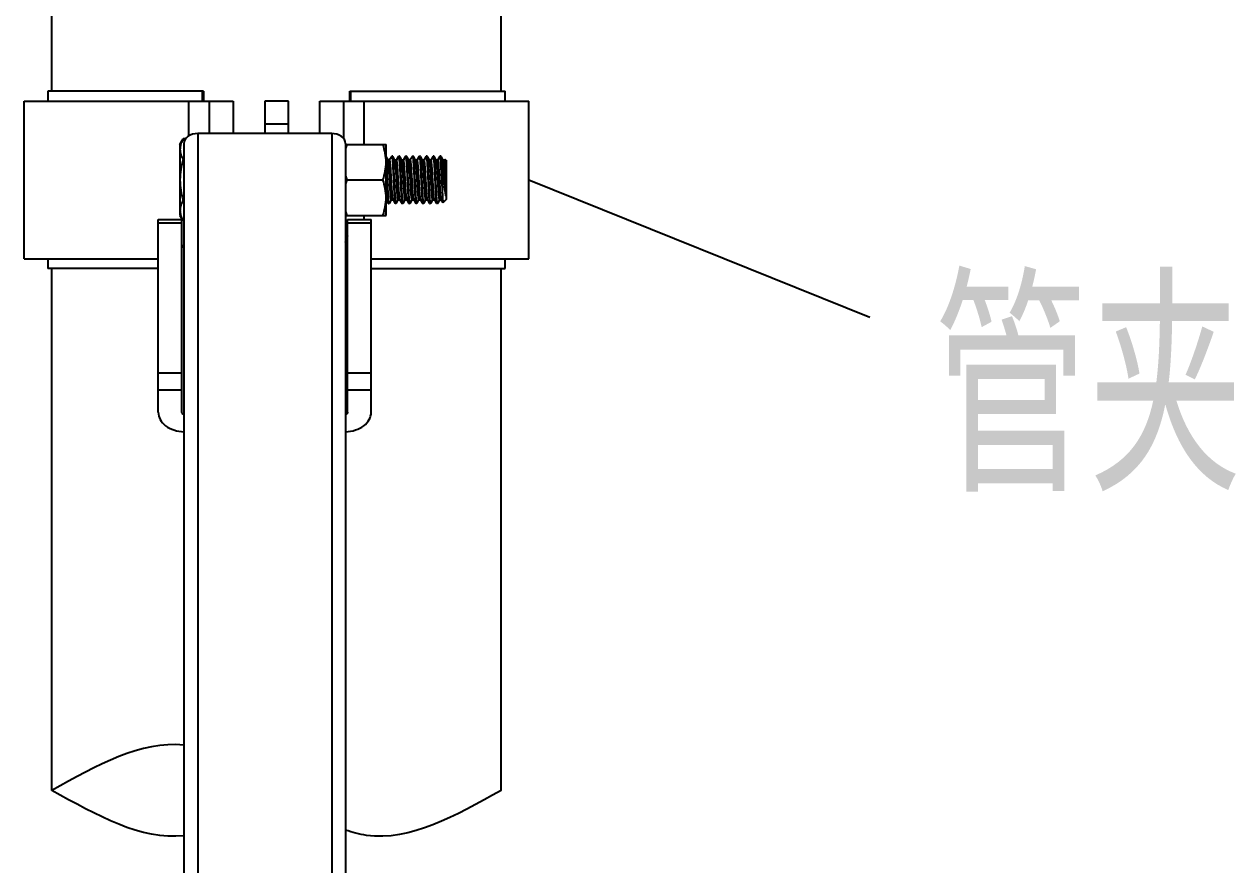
# Model space of a CAD drawing. Header units: inches. Extents: x -1293886 to -986005, y -15154 to 203628.
# Drawn here: x -1247170 to -1245682, y 85340 to 86372 of the extents above; entities that cross this region are included whole.
import ezdxf

# ---------------------------------------------------------------- set-up
doc = ezdxf.new("R2010")
doc.units = ezdxf.units.IN
doc.header["$LTSCALE"] = 100
doc.header["$MEASUREMENT"] = 0
doc.layers.add('W_DIM', color=4, linetype='Continuous')
doc.styles.get("Standard").update_dxf_attribs({"font": 'txt.shx', "bigfont": 'bzhz.shx'})
doc.dimstyles.get("Standard").update_dxf_attribs({"dimtxt": 0.18, "dimasz": 0.18, "dimexe": 0.18, "dimexo": 0.0625, "dimgap": 0.09, "dimtad": 0, "dimtih": 1, "dimtoh": 1, "dimdec": 4, "dimzin": 0, "dimdsep": 46, "dimtxsty": 'Standard', "dimcen": 0.09, "dimadec": 0, "dimazin": 0, "dimtfac": 1, "dimtdec": 4, "dimtofl": 0, "dimtmove": 0, "dimatfit": 3, "dimfxl": 0, "dimtolj": 1, "dimtzin": 0, "dimarcsym": 0})

# ---------------------------------------------------------------- blocks, each defined once
blk = doc.blocks.new('1111')
at = {"layer": 'W_DIM', "color": 7}
for p, q in [((-2286621.9, 1710790.8), (-2286621.9, 1711166)), ((-2286070.1, 1710790.8), (-2286070.1, 1711153.9)), ((-2286655.8, 1710585.1), (-2286655.8, 1710778.7)), ((-2286655.8, 1710778.7), (-2286399.3, 1710778.7)), ((-2286626.8, 1710790.8), (-2286626.8, 1710778.7)), ((-2286435.8, 1710790.8), (-2286626.8, 1710790.8)), ((-2286453.6, 1710736), (-2286453.6, 1710778.7)), ((-2286437.4, 1710790.8), (-2286437.4, 1710778.7)), ((-2286435.8, 1710790.8), (-2286435.8, 1710778.7)), ((-2286428.3, 1710738.8), (-2286428.3, 1710778.7)), ((-2286399.3, 1710778.7), (-2286399.3, 1710738.8)), ((-2286360.5, 1710778.7), (-2286360.5, 1710738.8)), ((-2286331.5, 1710778.7), (-2286360.5, 1710778.7)), ((-2286331.5, 1710738.8), (-2286331.5, 1710778.7)), ((-2286292.8, 1710738.8), (-2286292.8, 1710778.7)), ((-2286292.8, 1710778.7), (-2286036.2, 1710778.7)), ((-2286263.7, 1710778.7), (-2286263.7, 1710732.8)), ((-2286256.2, 1710778.7), (-2286256.2, 1710790.8)), ((-2286256.2, 1710790.8), (-2286065.2, 1710790.8)), ((-2286254.6, 1710778.7), (-2286254.6, 1710790.8)), ((-2286238.4, 1710725.4), (-2286238.4, 1710778.7)), ((-2286065.2, 1710778.7), (-2286065.2, 1710790.8)), ((-2286036.2, 1710585.1), (-2286036.2, 1710778.7)), ((-2286331.5, 1710750.3), (-2286360.5, 1710750.3)), ((-2286442.8, 1710738.8), (-2286442.8, 1709452.9)), ((-2286278.2, 1710738.8), (-2286442.8, 1710738.8)), ((-2286278.2, 1710738.8), (-2286278.2, 1709452.9)), ((-2286464.6, 1710725.5), (-2286460.7, 1710732.2)), ((-2286464.6, 1710725.5), (-2286464.6, 1710638.3)), ((-2286457.9, 1710732.2), (-2286460.7, 1710732.2)), ((-2286459.8, 1710726.8), (-2286459.8, 1709324.5)), ((-2286261.3, 1710726.8), (-2286261.3, 1709324.5)), ((-2286261.3, 1710725.4), (-2286211.4, 1710725.4)), ((-2286211.4, 1710638.3), (-2286211.4, 1710725.4)), ((-2286459.8, 1710707), (-2286460.7, 1710707)), ((-2286209.1, 1710706.2), (-2286211.4, 1710710.2)), ((-2286207.1, 1710706.3), (-2286209.2, 1710706.3)), ((-2286204.6, 1710710.8), (-2286207.2, 1710706.4)), ((-2286204.6, 1710710.8), (-2286204.5, 1710710.9)), ((-2286203.4, 1710710.9), (-2286204.5, 1710710.9)), ((-2286203.3, 1710710.8), (-2286203.4, 1710710.9)), ((-2286200.6, 1710706.2), (-2286203.3, 1710710.8)), ((-2286198.7, 1710706.3), (-2286200.7, 1710706.3)), ((-2286200.6, 1710706.1), (-2286200.6, 1710706.2)), ((-2286196.1, 1710710.8), (-2286198.7, 1710706.4)), ((-2286196.1, 1710710.8), (-2286196, 1710710.9)), ((-2286194.9, 1710710.9), (-2286196, 1710710.9)), ((-2286194.8, 1710710.8), (-2286194.9, 1710710.9)), ((-2286192.2, 1710706.2), (-2286194.8, 1710710.8)), ((-2286190.2, 1710706.3), (-2286192.2, 1710706.3)), ((-2286187.6, 1710710.8), (-2286190.2, 1710706.4)), ((-2286187.6, 1710710.8), (-2286187.5, 1710710.9)), ((-2286186.5, 1710710.9), (-2286187.5, 1710710.9)), ((-2286186.4, 1710710.8), (-2286186.5, 1710710.9)), ((-2286183.7, 1710706.2), (-2286186.4, 1710710.8)), ((-2286186.2, 1710710.4), (-2286186.4, 1710710.8)), ((-2286181.7, 1710706.3), (-2286183.7, 1710706.3)), ((-2286183.5, 1710705.9), (-2286183.7, 1710706.2)), ((-2286179.2, 1710710.8), (-2286181.8, 1710706.4)), ((-2286181.4, 1710705.9), (-2286181.7, 1710706.3)), ((-2286179.2, 1710710.8), (-2286179.1, 1710710.9)), ((-2286179.1, 1710710.9), (-2286178.8, 1710710.4)), ((-2286178, 1710710.9), (-2286179.1, 1710710.9)), ((-2286177.9, 1710710.8), (-2286178, 1710710.9)), ((-2286175.2, 1710706.2), (-2286177.9, 1710710.8)), ((-2286173.2, 1710706.3), (-2286175.3, 1710706.3)), ((-2286175.2, 1710706.1), (-2286175.2, 1710706.2)), ((-2286170.7, 1710710.8), (-2286173.3, 1710706.4)), ((-2286170.7, 1710710.8), (-2286170.6, 1710710.9)), ((-2286169.5, 1710710.9), (-2286170.6, 1710710.9)), ((-2286169.4, 1710710.8), (-2286169.5, 1710710.9)), ((-2286166.7, 1710706.2), (-2286169.4, 1710710.8)), ((-2286164.8, 1710706.3), (-2286166.8, 1710706.3)), ((-2286162.2, 1710710.8), (-2286164.8, 1710706.4)), ((-2286162.2, 1710710.8), (-2286162.1, 1710710.9)), ((-2286161.1, 1710710.9), (-2286162.1, 1710710.9)), ((-2286160.9, 1710710.8), (-2286161.1, 1710710.9)), ((-2286158.3, 1710706.2), (-2286160.9, 1710710.8)), ((-2286156.3, 1710706.3), (-2286158.3, 1710706.3)), ((-2286153.7, 1710710.8), (-2286156.3, 1710706.4)), ((-2286153.7, 1710710.8), (-2286153.6, 1710710.9)), ((-2286152.6, 1710710.9), (-2286153.6, 1710710.9)), ((-2286152.5, 1710710.8), (-2286152.6, 1710710.9)), ((-2286149.8, 1710706.2), (-2286152.5, 1710710.8)), ((-2286147.8, 1710706.3), (-2286149.9, 1710706.3)), ((-2286149.7, 1710706.1), (-2286149.8, 1710706.2)), ((-2286145.3, 1710710.8), (-2286147.9, 1710706.4)), ((-2286145.2, 1710710.9), (-2286145.3, 1710710.8)), ((-2286144.1, 1710710.9), (-2286145.2, 1710710.9)), ((-2286144, 1710710.8), (-2286144.1, 1710710.9)), ((-2286141.3, 1710706.2), (-2286144, 1710710.8)), ((-2286139.4, 1710706.3), (-2286141.4, 1710706.3)), ((-2286139, 1710707.1), (-2286139.4, 1710706.4)), ((-2286137.8, 1710706.1), (-2286138.9, 1710707.1)), ((-2286137.8, 1710706.1), (-2286137.8, 1710657.7)), ((-2286142.7, 1710674.1), (-2286142.7, 1710696.2)), ((-2286138.1, 1710696.3), (-2286138.1, 1710662.3)), ((-2286259.8, 1710681.9), (-2286215.3, 1710681.9)), ((-2286459.8, 1710656.7), (-2286460.7, 1710656.7)), ((-2286211.4, 1710657.4), (-2286208.8, 1710652.9)), ((-2286208.8, 1710652.9), (-2286208.7, 1710652.8)), ((-2286207.6, 1710652.8), (-2286208.7, 1710652.8)), ((-2286207.5, 1710652.9), (-2286207.6, 1710652.8)), ((-2286207.5, 1710652.9), (-2286204.9, 1710657.4)), ((-2286205, 1710657.4), (-2286203, 1710657.4)), ((-2286203, 1710657.5), (-2286200.3, 1710652.9)), ((-2286200.3, 1710652.9), (-2286200.2, 1710652.8)), ((-2286199.2, 1710652.8), (-2286200.2, 1710652.8)), ((-2286199.1, 1710652.9), (-2286199.2, 1710652.8)), ((-2286199.1, 1710652.9), (-2286196.5, 1710657.4)), ((-2286196.5, 1710657.4), (-2286194.5, 1710657.4)), ((-2286194.5, 1710657.5), (-2286194.6, 1710657.6)), ((-2286194.5, 1710657.5), (-2286191.9, 1710652.9)), ((-2286191.9, 1710652.9), (-2286191.8, 1710652.8)), ((-2286190.7, 1710652.8), (-2286191.8, 1710652.8)), ((-2286190.6, 1710652.9), (-2286190.7, 1710652.8)), ((-2286190.6, 1710652.9), (-2286188, 1710657.4)), ((-2286188, 1710657.4), (-2286186, 1710657.4)), ((-2286186.1, 1710657.5), (-2286183.4, 1710652.9)), ((-2286183.4, 1710652.9), (-2286183.3, 1710652.8)), ((-2286182.2, 1710652.8), (-2286183.3, 1710652.8)), ((-2286182.1, 1710652.9), (-2286182.2, 1710652.8)), ((-2286182.1, 1710652.9), (-2286179.5, 1710657.4)), ((-2286179.6, 1710657.4), (-2286177.5, 1710657.4)), ((-2286177.6, 1710657.5), (-2286174.9, 1710652.9)), ((-2286174.9, 1710652.9), (-2286174.8, 1710652.8)), ((-2286173.8, 1710652.8), (-2286174.8, 1710652.8)), ((-2286173.7, 1710652.9), (-2286173.8, 1710652.8)), ((-2286173.7, 1710652.9), (-2286171.1, 1710657.4)), ((-2286171.1, 1710657.4), (-2286169.1, 1710657.4)), ((-2286169.1, 1710657.5), (-2286166.5, 1710652.9)), ((-2286166.5, 1710652.9), (-2286166.3, 1710652.8)), ((-2286165.3, 1710652.8), (-2286166.3, 1710652.8)), ((-2286165.2, 1710652.9), (-2286165.3, 1710652.8)), ((-2286165.2, 1710652.9), (-2286162.6, 1710657.4)), ((-2286162.6, 1710657.4), (-2286160.6, 1710657.4)), ((-2286160.7, 1710657.5), (-2286158, 1710652.9)), ((-2286158, 1710652.9), (-2286157.9, 1710652.8)), ((-2286156.8, 1710652.8), (-2286157.9, 1710652.8)), ((-2286156.7, 1710652.9), (-2286156.8, 1710652.8)), ((-2286156.7, 1710652.9), (-2286154.1, 1710657.4)), ((-2286154.2, 1710657.4), (-2286152.1, 1710657.4)), ((-2286152.2, 1710657.5), (-2286149.5, 1710652.9)), ((-2286149.5, 1710652.9), (-2286149.4, 1710652.8)), ((-2286148.3, 1710652.8), (-2286149.4, 1710652.8)), ((-2286148.2, 1710652.9), (-2286148.3, 1710652.8)), ((-2286148.2, 1710652.9), (-2286145.6, 1710657.4)), ((-2286145.7, 1710657.4), (-2286143.7, 1710657.4)), ((-2286143.7, 1710657.5), (-2286143.7, 1710657.4)), ((-2286143.7, 1710657.4), (-2286141.6, 1710654)), ((-2286137.8, 1710657.7), (-2286141.6, 1710653.9)), ((-2286141.6, 1710654), (-2286141.6, 1710653.9)), ((-2286491.2, 1710396.5), (-2286491.2, 1710633.5)), ((-2286491.2, 1710633.5), (-2286462.2, 1710633.5)), ((-2286464.6, 1710638.3), (-2286461.9, 1710633.6)), ((-2286462.2, 1710396.5), (-2286462.2, 1710633.5)), ((-2286459.8, 1710631.6), (-2286460.7, 1710631.6)), ((-2286261.3, 1710638.3), (-2286211.4, 1710638.3)), ((-2286258.9, 1710396.5), (-2286258.9, 1710633.5)), ((-2286258.9, 1710633.5), (-2286229.8, 1710633.5)), ((-2286238.4, 1710633.5), (-2286238.4, 1710638.3)), ((-2286229.8, 1710396.5), (-2286229.8, 1710633.5)), ((-2286491.2, 1710629.2), (-2286462.2, 1710629.2)), ((-2286258.9, 1710621.4), (-2286261.3, 1710623.1)), ((-2286258.9, 1710629.2), (-2286229.8, 1710629.2)), ((-2286258.9, 1710610.5), (-2286259.1, 1710610.4)), ((-2286655.8, 1710585.1), (-2286491.2, 1710585.1)), ((-2286626.8, 1710585.1), (-2286626.8, 1710573)), ((-2286491.2, 1710573), (-2286626.8, 1710573)), ((-2286621.9, 1709932.2), (-2286621.9, 1710573)), ((-2286229.8, 1710585.1), (-2286036.2, 1710585.1)), ((-2286229.8, 1710573), (-2286065.2, 1710573)), ((-2286070.1, 1709932.2), (-2286070.1, 1710573)), ((-2286065.2, 1710573), (-2286065.2, 1710585.1)), ((-2286462.2, 1710444.4), (-2286491.2, 1710444.4)), ((-2286229.8, 1710444.4), (-2286258.9, 1710444.4)), ((-2286462.2, 1710423.9), (-2286491.2, 1710423.9)), ((-2286229.8, 1710423.9), (-2286258.9, 1710423.9))]:
    blk.add_line(p, q, dxfattribs=at)
blk.add_lwpolyline([(-2286261.3, 1710605), (-2286259.8, 1710608.8), (-2286258.9, 1710610.9)], dxfattribs=at)
for centre, radius, start, end in [((-2286172.9, 1710696.4), 91.7, 161.5104, 164.6888), ((-2288352.9, 1710585.3), 2144.2, 2.5803, 2.9163), ((-2286172.9, 1710711), 91.7, 195.3112, 198.4896), ((-2286172.9, 1710652.8), 91.7, 161.5104, 164.6888), ((-2286426, 1710651.6), 40.1, 206.641, 210.0621), ((-2286172.9, 1710667.4), 91.7, 195.3112, 198.4896), ((-2286203.4, 1710576.3), 66.7, 149.4462, 150.2362), ((-2286255.2, 1710608.6), 10, 240.2296, 242.1247)]:
    blk.add_arc(centre, radius, start, end, dxfattribs=at)
for points, knots in [([(-2286442.8, 1710738.8), (-2286447, 1710738.8), (-2286454.7, 1710737.2), (-2286459.8, 1710730.1), (-2286459.8, 1710726.8)], [0, 0, 0, 0, 0.559767, 1, 1, 1, 1]), ([(-2286261.3, 1710726.8), (-2286261.3, 1710730.1), (-2286266.3, 1710737.2), (-2286274.1, 1710738.8), (-2286278.2, 1710738.8)], [0, 0, 0, 0, 0.440233, 1, 1, 1, 1]), ([(-2286463.8, 1710725.2), (-2286463.9, 1710724.8), (-2286464.4, 1710722.9), (-2286464.6, 1710721), (-2286464.6, 1710719.6)], [0, 0, 0, 0, 0.253622, 1, 1, 1, 1]), ([(-2286464.6, 1710719.6), (-2286464.6, 1710717.5), (-2286463.8, 1710713), (-2286461.9, 1710709), (-2286460.7, 1710707)], [0, 0, 0, 0, 0.485077, 1, 1, 1, 1]), ([(-2286460.7, 1710732.2), (-2286461, 1710731.6), (-2286462.3, 1710729.4), (-2286463.3, 1710727.1), (-2286463.8, 1710725.2)], [0, 0, 0, 0, 0.257362, 1, 1, 1, 1]), ([(-2286211.4, 1710703.7), (-2286211.4, 1710707.3), (-2286212.2, 1710714.8), (-2286214.1, 1710721.9), (-2286215.3, 1710725.4)], [0, 0, 0, 0, 0.498127, 1, 1, 1, 1]), ([(-2286209.8, 1710681.9), (-2286210, 1710687.5), (-2286210.4, 1710695.2), (-2286210.9, 1710704.3), (-2286211.2, 1710707.9), (-2286211.4, 1710709.3)], [0, 0, 0, 0, 0.612202, 0.845734, 1, 1, 1, 1]), ([(-2286205, 1710657.4), (-2286205, 1710657.4), (-2286205.2, 1710657.6), (-2286205.3, 1710658.2), (-2286205.6, 1710659.5), (-2286205.8, 1710661.6), (-2286206, 1710664.4), (-2286206.3, 1710667.9), (-2286206.5, 1710671.8), (-2286206.8, 1710676.2), (-2286207.1, 1710682.2), (-2286207.5, 1710688.2), (-2286207.8, 1710694), (-2286208.1, 1710697.7), (-2286208.3, 1710700.9), (-2286208.5, 1710703.4), (-2286208.8, 1710705.1), (-2286208.9, 1710706), (-2286209.1, 1710706.2)], [0, 0, 0, 0, 0.003455, 0.010693, 0.037891, 0.081614, 0.140407, 0.212192, 0.294399, 0.384075, 0.47799, 0.664974, 0.751306, 0.828652, 0.894237, 0.945722, 0.98132, 1, 1, 1, 1]), ([(-2286203, 1710657.5), (-2286203.2, 1710657.8), (-2286203.3, 1710658.7), (-2286203.6, 1710660.4), (-2286203.8, 1710662.9), (-2286204.1, 1710666.1), (-2286204.3, 1710669.8), (-2286204.7, 1710675.5), (-2286205, 1710681.5), (-2286205.3, 1710687.6), (-2286205.6, 1710691.9), (-2286205.8, 1710695.9), (-2286206.1, 1710699.4), (-2286206.3, 1710702.2), (-2286206.6, 1710704.3), (-2286206.8, 1710705.6), (-2286206.9, 1710706.2), (-2286207.1, 1710706.3), (-2286207.1, 1710706.3)], [0, 0, 0, 0, 0.018679, 0.054277, 0.105763, 0.171349, 0.248695, 0.335028, 0.52201, 0.615925, 0.7056, 0.787808, 0.859593, 0.918387, 0.96211, 0.989308, 0.996544, 1, 1, 1, 1]), ([(-2286204.5, 1710710.9), (-2286204.4, 1710710.9), (-2286204.3, 1710710.7), (-2286204.2, 1710710.3), (-2286204.1, 1710709.6), (-2286203.9, 1710708.2), (-2286203.6, 1710705.7), (-2286203.4, 1710702.2), (-2286203.1, 1710697.8), (-2286202.9, 1710692.9), (-2286202.6, 1710687.5), (-2286202.4, 1710683.8), (-2286202.4, 1710681.9)], [0, 0, 0, 0, 0.0066, 0.021626, 0.045785, 0.07899, 0.171387, 0.295464, 0.446521, 0.618791, 0.80567, 1, 1, 1, 1]), ([(-2286201.3, 1710681.9), (-2286201.5, 1710685.4), (-2286201.7, 1710690.5), (-2286202, 1710697.1), (-2286202.3, 1710701.4), (-2286202.5, 1710704.9), (-2286202.7, 1710707.7), (-2286203, 1710709.6), (-2286203.1, 1710710.6), (-2286203.3, 1710710.8)], [0, 0, 0, 0, 0.364471, 0.530917, 0.679032, 0.803712, 0.900705, 0.96676, 1, 1, 1, 1]), ([(-2286196.5, 1710657.4), (-2286196.6, 1710657.4), (-2286196.7, 1710657.6), (-2286196.9, 1710658.2), (-2286197.1, 1710659.4), (-2286197.3, 1710661.5), (-2286197.6, 1710664.3), (-2286197.8, 1710667.7), (-2286198.1, 1710671.6), (-2286198.3, 1710675.9), (-2286198.6, 1710681.9), (-2286199, 1710689.1), (-2286199.4, 1710695.9), (-2286199.8, 1710700.6), (-2286200, 1710703.1), (-2286200.3, 1710704.9), (-2286200.5, 1710705.8), (-2286200.6, 1710706.1)], [0, 0, 0, 0, 0.003417, 0.010553, 0.037343, 0.080422, 0.138384, 0.209216, 0.290427, 0.379147, 0.472236, 0.658297, 0.82249, 0.888984, 0.941829, 0.979209, 1, 1, 1, 1]), ([(-2286194.6, 1710657.6), (-2286194.7, 1710657.9), (-2286194.9, 1710658.9), (-2286195.1, 1710660.6), (-2286195.4, 1710663.2), (-2286195.7, 1710667.8), (-2286196.1, 1710674.6), (-2286196.5, 1710681.8), (-2286196.9, 1710687.8), (-2286197.1, 1710692.1), (-2286197.4, 1710696), (-2286197.6, 1710699.5), (-2286197.9, 1710702.3), (-2286198.1, 1710704.3), (-2286198.3, 1710705.6), (-2286198.5, 1710706.2), (-2286198.6, 1710706.3), (-2286198.7, 1710706.3)], [0, 0, 0, 0, 0.020588, 0.057799, 0.110514, 0.176922, 0.341067, 0.527216, 0.620384, 0.709195, 0.790501, 0.861424, 0.919465, 0.962605, 0.989434, 0.996579, 1, 1, 1, 1]), ([(-2286196, 1710710.9), (-2286195.9, 1710710.9), (-2286195.8, 1710710.7), (-2286195.7, 1710710.3), (-2286195.6, 1710709.6), (-2286195.4, 1710708.2), (-2286195.2, 1710705.7), (-2286194.9, 1710702.2), (-2286194.7, 1710697.8), (-2286194.4, 1710692.9), (-2286194.1, 1710687.5), (-2286194, 1710683.8), (-2286193.9, 1710681.9)], [0, 0, 0, 0, 0.006597, 0.021619, 0.045777, 0.07898, 0.171374, 0.295442, 0.446496, 0.618772, 0.805666, 1, 1, 1, 1]), ([(-2286192.8, 1710681.9), (-2286193, 1710685.4), (-2286193.2, 1710690.5), (-2286193.6, 1710697.1), (-2286193.8, 1710701.4), (-2286194.1, 1710704.9), (-2286194.3, 1710707.7), (-2286194.5, 1710709.6), (-2286194.7, 1710710.6), (-2286194.8, 1710710.8)], [0, 0, 0, 0, 0.364465, 0.530905, 0.679014, 0.8037, 0.900701, 0.966759, 1, 1, 1, 1]), ([(-2286188, 1710657.4), (-2286188.1, 1710657.4), (-2286188.2, 1710657.6), (-2286188.4, 1710658.2), (-2286188.6, 1710659.5), (-2286188.9, 1710661.6), (-2286189.1, 1710664.4), (-2286189.3, 1710667.9), (-2286189.6, 1710671.8), (-2286189.9, 1710676.2), (-2286190.2, 1710682.2), (-2286190.5, 1710688.2), (-2286190.9, 1710694), (-2286191.1, 1710697.7), (-2286191.4, 1710700.9), (-2286191.6, 1710703.4), (-2286191.8, 1710705.1), (-2286192, 1710706), (-2286192.2, 1710706.2)], [0, 0, 0, 0, 0.003456, 0.010692, 0.037889, 0.081613, 0.140407, 0.212192, 0.2944, 0.384075, 0.47799, 0.664972, 0.751305, 0.828651, 0.894236, 0.945723, 0.981321, 1, 1, 1, 1]), ([(-2286186.1, 1710657.5), (-2286186.2, 1710657.8), (-2286186.4, 1710658.7), (-2286186.6, 1710660.4), (-2286186.9, 1710662.9), (-2286187.1, 1710666.1), (-2286187.4, 1710669.8), (-2286187.7, 1710675.5), (-2286188, 1710681.5), (-2286188.4, 1710687.6), (-2286188.6, 1710691.9), (-2286188.9, 1710695.9), (-2286189.1, 1710699.4), (-2286189.4, 1710702.2), (-2286189.6, 1710704.3), (-2286189.8, 1710705.6), (-2286190, 1710706.2), (-2286190.1, 1710706.3), (-2286190.2, 1710706.3)], [0, 0, 0, 0, 0.01868, 0.054278, 0.105764, 0.171348, 0.248694, 0.335026, 0.52201, 0.615925, 0.705601, 0.787808, 0.859593, 0.918386, 0.962109, 0.989306, 0.996545, 1, 1, 1, 1]), ([(-2286187.5, 1710710.9), (-2286187.5, 1710710.9), (-2286187.3, 1710710.7), (-2286187.2, 1710710.3), (-2286187.1, 1710709.6), (-2286186.9, 1710708.2), (-2286186.7, 1710705.7), (-2286186.4, 1710702.2), (-2286186.2, 1710697.8), (-2286185.9, 1710692.9), (-2286185.7, 1710687.5), (-2286185.5, 1710683.8), (-2286185.4, 1710681.9)], [0, 0, 0, 0, 0.006599, 0.021622, 0.045782, 0.078987, 0.171389, 0.295466, 0.446515, 0.618783, 0.80567, 1, 1, 1, 1]), ([(-2286184.4, 1710681.9), (-2286184.5, 1710685.1), (-2286184.8, 1710691.3), (-2286185.2, 1710699.6), (-2286185.6, 1710705.4), (-2286185.9, 1710708.7), (-2286186.1, 1710709.9), (-2286186.2, 1710710.4)], [0, 0, 0, 0, 0.342843, 0.645753, 0.873522, 0.950589, 1, 1, 1, 1]), ([(-2286179.6, 1710657.4), (-2286179.6, 1710657.4), (-2286179.8, 1710657.6), (-2286179.9, 1710658.1), (-2286180.1, 1710659.3), (-2286180.4, 1710661.3), (-2286180.6, 1710664), (-2286180.8, 1710667.2), (-2286181.1, 1710671), (-2286181.3, 1710675.1), (-2286181.6, 1710681), (-2286182, 1710688.1), (-2286182.5, 1710695.8), (-2286182.9, 1710701.2), (-2286183.3, 1710704.3), (-2286183.4, 1710705.4), (-2286183.5, 1710705.9)], [0, 0, 0, 0, 0.003318, 0.010166, 0.035831, 0.077124, 0.132774, 0.200951, 0.279376, 0.365418, 0.456184, 0.639607, 0.805161, 0.930787, 0.973175, 1, 1, 1, 1]), ([(-2286177.6, 1710657.5), (-2286177.7, 1710657.8), (-2286177.9, 1710658.6), (-2286178.1, 1710660.1), (-2286178.3, 1710662.3), (-2286178.6, 1710665.2), (-2286178.8, 1710668.5), (-2286179.1, 1710673.7), (-2286179.5, 1710680.7), (-2286180, 1710688.9), (-2286180.4, 1710696.3), (-2286180.8, 1710701.4), (-2286181.2, 1710704.4), (-2286181.3, 1710705.5), (-2286181.4, 1710705.9)], [0, 0, 0, 0, 0.017152, 0.049306, 0.095685, 0.154891, 0.225083, 0.30406, 0.478231, 0.655625, 0.814053, 0.933743, 0.974201, 1, 1, 1, 1]), ([(-2286178.8, 1710710.4), (-2286178.7, 1710709.9), (-2286178.5, 1710708.7), (-2286178.2, 1710705.4), (-2286177.8, 1710699.6), (-2286177.4, 1710691.3), (-2286177.1, 1710685.1), (-2286176.9, 1710681.9)], [0, 0, 0, 0, 0.049411, 0.126478, 0.354247, 0.657157, 1, 1, 1, 1]), ([(-2286175.9, 1710681.9), (-2286176, 1710685.4), (-2286176.3, 1710690.5), (-2286176.6, 1710697.1), (-2286176.9, 1710701.4), (-2286177.1, 1710704.9), (-2286177.3, 1710707.7), (-2286177.6, 1710709.6), (-2286177.7, 1710710.6), (-2286177.9, 1710710.8)], [0, 0, 0, 0, 0.364462, 0.530907, 0.679025, 0.803712, 0.900706, 0.96676, 1, 1, 1, 1]), ([(-2286171.1, 1710657.4), (-2286171.2, 1710657.4), (-2286171.3, 1710657.6), (-2286171.4, 1710658.2), (-2286171.7, 1710659.4), (-2286171.9, 1710661.5), (-2286172.1, 1710664.2), (-2286172.4, 1710667.6), (-2286172.6, 1710671.5), (-2286172.9, 1710675.8), (-2286173.2, 1710681.8), (-2286173.6, 1710689), (-2286174, 1710695.8), (-2286174.4, 1710700.4), (-2286174.6, 1710703), (-2286174.9, 1710704.8), (-2286175, 1710705.8), (-2286175.2, 1710706.1)], [0, 0, 0, 0, 0.003402, 0.010497, 0.037127, 0.079951, 0.137583, 0.208037, 0.288851, 0.377191, 0.469951, 0.655642, 0.820036, 0.88689, 0.940273, 0.978363, 1, 1, 1, 1]), ([(-2286169.1, 1710657.5), (-2286169.3, 1710657.8), (-2286169.4, 1710658.7), (-2286169.7, 1710660.4), (-2286169.9, 1710662.9), (-2286170.2, 1710666.1), (-2286170.4, 1710669.8), (-2286170.8, 1710675.5), (-2286171.1, 1710681.5), (-2286171.4, 1710687.6), (-2286171.7, 1710691.9), (-2286171.9, 1710695.9), (-2286172.2, 1710699.4), (-2286172.4, 1710702.2), (-2286172.7, 1710704.3), (-2286172.9, 1710705.6), (-2286173.1, 1710706.2), (-2286173.2, 1710706.3), (-2286173.2, 1710706.3)], [0, 0, 0, 0, 0.01868, 0.054279, 0.105766, 0.17135, 0.248697, 0.335029, 0.522011, 0.615926, 0.705602, 0.78781, 0.859595, 0.918388, 0.962111, 0.989307, 0.996546, 1, 1, 1, 1]), ([(-2286170.6, 1710710.9), (-2286170.5, 1710710.9), (-2286170.4, 1710710.7), (-2286170.3, 1710710.3), (-2286170.2, 1710709.6), (-2286170, 1710708.2), (-2286169.8, 1710705.7), (-2286169.5, 1710702.2), (-2286169.2, 1710697.8), (-2286169, 1710692.9), (-2286168.7, 1710687.5), (-2286168.6, 1710683.8), (-2286168.5, 1710681.9)], [0, 0, 0, 0, 0.0066, 0.021625, 0.045784, 0.078988, 0.171384, 0.29546, 0.446516, 0.618789, 0.80567, 1, 1, 1, 1]), ([(-2286167.4, 1710681.9), (-2286167.6, 1710685.4), (-2286167.8, 1710690.5), (-2286168.1, 1710697.1), (-2286168.4, 1710701.4), (-2286168.6, 1710704.9), (-2286168.9, 1710707.7), (-2286169.1, 1710709.6), (-2286169.3, 1710710.6), (-2286169.4, 1710710.8)], [0, 0, 0, 0, 0.364471, 0.530917, 0.679031, 0.803711, 0.900704, 0.96676, 1, 1, 1, 1]), ([(-2286162.6, 1710657.4), (-2286162.7, 1710657.4), (-2286162.8, 1710657.6), (-2286163, 1710658.2), (-2286163.2, 1710659.5), (-2286163.4, 1710661.6), (-2286163.7, 1710664.4), (-2286163.9, 1710667.9), (-2286164.2, 1710671.8), (-2286164.4, 1710676.2), (-2286164.8, 1710682.2), (-2286165.1, 1710688.2), (-2286165.4, 1710694), (-2286165.7, 1710697.7), (-2286165.9, 1710700.9), (-2286166.2, 1710703.4), (-2286166.4, 1710705.1), (-2286166.6, 1710706), (-2286166.7, 1710706.2)], [0, 0, 0, 0, 0.003456, 0.010692, 0.037889, 0.081613, 0.140406, 0.212192, 0.2944, 0.384075, 0.477989, 0.664972, 0.751304, 0.828651, 0.894236, 0.945722, 0.981321, 1, 1, 1, 1]), ([(-2286160.7, 1710657.5), (-2286160.8, 1710657.8), (-2286161, 1710658.7), (-2286161.2, 1710660.4), (-2286161.5, 1710662.9), (-2286161.7, 1710666.1), (-2286162, 1710669.8), (-2286162.3, 1710675.5), (-2286162.6, 1710681.5), (-2286163, 1710687.6), (-2286163.2, 1710691.9), (-2286163.5, 1710695.9), (-2286163.7, 1710699.4), (-2286164, 1710702.2), (-2286164.2, 1710704.3), (-2286164.4, 1710705.6), (-2286164.6, 1710706.2), (-2286164.7, 1710706.3), (-2286164.8, 1710706.3)], [0, 0, 0, 0, 0.01868, 0.054278, 0.105764, 0.171348, 0.248694, 0.335027, 0.52201, 0.615925, 0.705601, 0.787808, 0.859593, 0.918386, 0.962109, 0.989306, 0.996546, 1, 1, 1, 1]), ([(-2286162.1, 1710710.9), (-2286162, 1710710.9), (-2286161.9, 1710710.7), (-2286161.8, 1710710.3), (-2286161.7, 1710709.6), (-2286161.5, 1710708.2), (-2286161.3, 1710705.7), (-2286161, 1710702.2), (-2286160.8, 1710697.8), (-2286160.5, 1710692.9), (-2286160.3, 1710687.5), (-2286160.1, 1710683.8), (-2286160, 1710681.9)], [0, 0, 0, 0, 0.006596, 0.021617, 0.045773, 0.078975, 0.171369, 0.295437, 0.446491, 0.618767, 0.805664, 1, 1, 1, 1]), ([(-2286158.9, 1710681.9), (-2286159.1, 1710685.4), (-2286159.3, 1710690.5), (-2286159.7, 1710697.1), (-2286159.9, 1710701.4), (-2286160.2, 1710704.9), (-2286160.4, 1710707.7), (-2286160.6, 1710709.6), (-2286160.8, 1710710.6), (-2286160.9, 1710710.8)], [0, 0, 0, 0, 0.364464, 0.530903, 0.679012, 0.803699, 0.9007, 0.966759, 1, 1, 1, 1]), ([(-2286154.2, 1710657.4), (-2286154.2, 1710657.4), (-2286154.3, 1710657.6), (-2286154.5, 1710658.2), (-2286154.7, 1710659.5), (-2286155, 1710661.6), (-2286155.2, 1710664.4), (-2286155.5, 1710667.9), (-2286155.7, 1710671.8), (-2286156, 1710676.2), (-2286156.3, 1710682.2), (-2286156.6, 1710688.2), (-2286157, 1710694), (-2286157.2, 1710697.7), (-2286157.5, 1710700.9), (-2286157.7, 1710703.4), (-2286158, 1710705.1), (-2286158.1, 1710706), (-2286158.3, 1710706.2)], [0, 0, 0, 0, 0.003456, 0.010693, 0.037891, 0.081614, 0.140408, 0.212192, 0.2944, 0.384075, 0.47799, 0.664974, 0.751306, 0.828653, 0.894237, 0.945723, 0.981321, 1, 1, 1, 1]), ([(-2286152.2, 1710657.5), (-2286152.3, 1710657.8), (-2286152.5, 1710658.7), (-2286152.8, 1710660.4), (-2286153, 1710662.9), (-2286153.2, 1710666.1), (-2286153.5, 1710669.8), (-2286153.8, 1710675.5), (-2286154.2, 1710681.5), (-2286154.5, 1710687.6), (-2286154.7, 1710691.9), (-2286155, 1710695.9), (-2286155.2, 1710699.4), (-2286155.5, 1710702.2), (-2286155.7, 1710704.3), (-2286155.9, 1710705.6), (-2286156.1, 1710706.2), (-2286156.2, 1710706.3), (-2286156.3, 1710706.3)], [0, 0, 0, 0, 0.018679, 0.054277, 0.105763, 0.171348, 0.248694, 0.335027, 0.52201, 0.615925, 0.7056, 0.787807, 0.859593, 0.918386, 0.96211, 0.989308, 0.996544, 1, 1, 1, 1]), ([(-2286153.6, 1710710.9), (-2286153.6, 1710710.9), (-2286153.5, 1710710.7), (-2286153.4, 1710710.3), (-2286153.2, 1710709.6), (-2286153, 1710708.2), (-2286152.8, 1710705.7), (-2286152.6, 1710702.2), (-2286152.3, 1710697.8), (-2286152, 1710692.9), (-2286151.8, 1710687.5), (-2286151.6, 1710683.8), (-2286151.5, 1710681.9)], [0, 0, 0, 0, 0.006599, 0.021624, 0.045785, 0.078991, 0.171394, 0.295472, 0.446521, 0.618786, 0.80567, 1, 1, 1, 1]), ([(-2286150.5, 1710681.9), (-2286150.6, 1710685.4), (-2286150.9, 1710690.5), (-2286151.2, 1710697.1), (-2286151.4, 1710701.4), (-2286151.7, 1710704.9), (-2286151.9, 1710707.7), (-2286152.2, 1710709.6), (-2286152.3, 1710710.6), (-2286152.5, 1710710.8)], [0, 0, 0, 0, 0.364462, 0.530902, 0.679016, 0.803706, 0.900705, 0.96676, 1, 1, 1, 1]), ([(-2286145.7, 1710657.4), (-2286145.7, 1710657.4), (-2286145.9, 1710657.6), (-2286146, 1710658.2), (-2286146.3, 1710659.4), (-2286146.5, 1710661.4), (-2286146.7, 1710664.2), (-2286147, 1710667.6), (-2286147.2, 1710671.5), (-2286147.5, 1710675.8), (-2286147.8, 1710681.7), (-2286148.2, 1710688.9), (-2286148.6, 1710695.7), (-2286149, 1710700.4), (-2286149.2, 1710702.9), (-2286149.4, 1710704.8), (-2286149.6, 1710705.8), (-2286149.7, 1710706.1)], [0, 0, 0, 0, 0.003396, 0.010472, 0.037029, 0.079737, 0.13722, 0.207502, 0.288137, 0.376304, 0.468915, 0.654438, 0.818923, 0.885939, 0.939566, 0.977978, 1, 1, 1, 1]), ([(-2286143.7, 1710657.5), (-2286143.9, 1710657.8), (-2286144, 1710658.7), (-2286144.3, 1710660.4), (-2286144.5, 1710662.9), (-2286144.8, 1710666.1), (-2286145, 1710669.8), (-2286145.4, 1710675.5), (-2286145.7, 1710681.5), (-2286146, 1710687.6), (-2286146.3, 1710691.9), (-2286146.5, 1710695.9), (-2286146.8, 1710699.4), (-2286147, 1710702.2), (-2286147.3, 1710704.3), (-2286147.5, 1710705.6), (-2286147.6, 1710706.2), (-2286147.8, 1710706.3), (-2286147.8, 1710706.3)], [0, 0, 0, 0, 0.01868, 0.054278, 0.105764, 0.171348, 0.248695, 0.335027, 0.52201, 0.615925, 0.705601, 0.787809, 0.859594, 0.918387, 0.96211, 0.989307, 0.996546, 1, 1, 1, 1]), ([(-2286142.7, 1710674.1), (-2286142.8, 1710676.3), (-2286143, 1710680.7), (-2286143.3, 1710687.3), (-2286143.6, 1710693.5), (-2286143.9, 1710699.1), (-2286144.2, 1710703.3), (-2286144.4, 1710706.1), (-2286144.5, 1710707.8), (-2286144.7, 1710709.1), (-2286144.8, 1710710.1), (-2286145, 1710710.6), (-2286145.1, 1710710.9), (-2286145.2, 1710710.9)], [0, 0, 0, 0, 0.178481, 0.358633, 0.531004, 0.686502, 0.81696, 0.870599, 0.915552, 0.951236, 0.977231, 0.993319, 1, 1, 1, 1]), ([(-2286142.7, 1710696.2), (-2286142.8, 1710698.1), (-2286143, 1710701.5), (-2286143.3, 1710705.4), (-2286143.5, 1710708), (-2286143.6, 1710709.3), (-2286143.8, 1710710.2), (-2286143.9, 1710710.7), (-2286144, 1710710.8)], [0, 0, 0, 0, 0.386407, 0.692621, 0.809887, 0.900873, 0.96438, 1, 1, 1, 1]), ([(-2286138.1, 1710662.3), (-2286138.4, 1710666.2), (-2286138.8, 1710672.5), (-2286139.3, 1710681.3), (-2286139.7, 1710688.3), (-2286140.1, 1710694.8), (-2286140.4, 1710699.5), (-2286140.7, 1710702.6), (-2286140.9, 1710704.3), (-2286141.1, 1710705.4), (-2286141.2, 1710706), (-2286141.3, 1710706.2)], [0, 0, 0, 0, 0.266625, 0.430398, 0.595472, 0.747113, 0.871808, 0.920471, 0.958518, 0.985156, 1, 1, 1, 1]), ([(-2286138.1, 1710696.3), (-2286138.2, 1710697.7), (-2286138.4, 1710700.2), (-2286138.6, 1710703), (-2286138.9, 1710704.7), (-2286139, 1710705.6), (-2286139.1, 1710706), (-2286139.3, 1710706.3), (-2286139.4, 1710706.3)], [0, 0, 0, 0, 0.414305, 0.728229, 0.842155, 0.925352, 0.97725, 1, 1, 1, 1]), ([(-2286139, 1710707.1), (-2286139, 1710707.1), (-2286138.9, 1710707.2), (-2286138.9, 1710707.1), (-2286138.9, 1710707.1)], [0, 0, 0, 0, 0.579006, 1, 1, 1, 1]), ([(-2286138.9, 1710707.1), (-2286138.8, 1710707.1), (-2286138.8, 1710706.7), (-2286138.7, 1710706.2), (-2286138.6, 1710705.2), (-2286138.5, 1710704), (-2286138.4, 1710702.4), (-2286138.2, 1710699.9), (-2286138.1, 1710697.8), (-2286138.1, 1710696.3)], [0, 0, 0, 0, 0.026242, 0.082423, 0.168531, 0.283682, 0.426407, 0.594915, 1, 1, 1, 1]), ([(-2286215.3, 1710681.9), (-2286214.1, 1710685.4), (-2286212.2, 1710692.6), (-2286211.4, 1710700), (-2286211.4, 1710703.7)], [0, 0, 0, 0, 0.501873, 1, 1, 1, 1]), ([(-2286142.7, 1710696.2), (-2286142.3, 1710693), (-2286141.6, 1710686.7), (-2286140.6, 1710677.5), (-2286139.5, 1710669.3), (-2286138.6, 1710664.4), (-2286138.1, 1710662.3)], [0, 0, 0, 0, 0.276989, 0.559714, 0.812602, 1, 1, 1, 1]), ([(-2286211.4, 1710660.1), (-2286211.4, 1710663.8), (-2286212.2, 1710671.2), (-2286214.1, 1710678.4), (-2286215.3, 1710681.9)], [0, 0, 0, 0, 0.498127, 1, 1, 1, 1]), ([(-2286210.8, 1710681.9), (-2286210.7, 1710678.4), (-2286210.4, 1710673.2), (-2286210.1, 1710666.7), (-2286209.8, 1710662.4), (-2286209.6, 1710658.8), (-2286209.4, 1710656.1), (-2286209.1, 1710654.2), (-2286209, 1710653.2), (-2286208.8, 1710652.9)], [0, 0, 0, 0, 0.364464, 0.530902, 0.679018, 0.803707, 0.900706, 0.966761, 1, 1, 1, 1]), ([(-2286207.6, 1710652.8), (-2286207.7, 1710652.8), (-2286207.8, 1710653.1), (-2286207.9, 1710653.5), (-2286208.1, 1710654.2), (-2286208.3, 1710655.6), (-2286208.5, 1710658), (-2286208.7, 1710661.6), (-2286209, 1710666), (-2286209.2, 1710670.9), (-2286209.5, 1710676.3), (-2286209.7, 1710680), (-2286209.8, 1710681.9)], [0, 0, 0, 0, 0.006599, 0.021623, 0.045783, 0.078988, 0.171391, 0.295468, 0.446516, 0.618784, 0.80567, 1, 1, 1, 1]), ([(-2286202.4, 1710681.9), (-2286202.2, 1710678.4), (-2286202, 1710673.2), (-2286201.6, 1710666.7), (-2286201.4, 1710662.4), (-2286201.1, 1710658.8), (-2286200.9, 1710656.1), (-2286200.6, 1710654.2), (-2286200.5, 1710653.2), (-2286200.3, 1710652.9)], [0, 0, 0, 0, 0.364464, 0.530904, 0.679014, 0.8037, 0.900701, 0.966759, 1, 1, 1, 1]), ([(-2286199.2, 1710652.8), (-2286199.2, 1710652.8), (-2286199.4, 1710653.1), (-2286199.5, 1710653.5), (-2286199.6, 1710654.2), (-2286199.8, 1710655.6), (-2286200, 1710658), (-2286200.3, 1710661.6), (-2286200.5, 1710666), (-2286200.8, 1710670.9), (-2286201, 1710676.3), (-2286201.2, 1710680), (-2286201.3, 1710681.9)], [0, 0, 0, 0, 0.006597, 0.021619, 0.045776, 0.078979, 0.171373, 0.295441, 0.446495, 0.61877, 0.805666, 1, 1, 1, 1]), ([(-2286193.9, 1710681.9), (-2286193.7, 1710678.4), (-2286193.5, 1710673.2), (-2286193.1, 1710666.7), (-2286192.9, 1710662.4), (-2286192.6, 1710658.8), (-2286192.4, 1710656.1), (-2286192.2, 1710654.2), (-2286192, 1710653.2), (-2286191.9, 1710652.9)], [0, 0, 0, 0, 0.364471, 0.530917, 0.679032, 0.803712, 0.900705, 0.96676, 1, 1, 1, 1]), ([(-2286190.7, 1710652.8), (-2286190.8, 1710652.8), (-2286190.9, 1710653.1), (-2286191, 1710653.5), (-2286191.1, 1710654.2), (-2286191.3, 1710655.6), (-2286191.5, 1710658), (-2286191.8, 1710661.6), (-2286192, 1710666), (-2286192.3, 1710670.9), (-2286192.6, 1710676.3), (-2286192.7, 1710680), (-2286192.8, 1710681.9)], [0, 0, 0, 0, 0.0066, 0.021626, 0.045785, 0.078989, 0.171387, 0.295463, 0.44652, 0.618791, 0.80567, 1, 1, 1, 1]), ([(-2286185.4, 1710681.9), (-2286185.2, 1710678.4), (-2286185, 1710673.2), (-2286184.7, 1710666.7), (-2286184.4, 1710662.4), (-2286184.2, 1710658.8), (-2286184, 1710656.1), (-2286183.7, 1710654.2), (-2286183.6, 1710653.2), (-2286183.4, 1710652.9)], [0, 0, 0, 0, 0.364461, 0.530905, 0.679023, 0.803711, 0.900706, 0.96676, 1, 1, 1, 1]), ([(-2286182.2, 1710652.8), (-2286182.3, 1710652.8), (-2286182.4, 1710653.1), (-2286182.5, 1710653.5), (-2286182.7, 1710654.2), (-2286182.8, 1710655.6), (-2286183.1, 1710658), (-2286183.3, 1710661.6), (-2286183.6, 1710666), (-2286183.8, 1710670.9), (-2286184.1, 1710676.3), (-2286184.3, 1710680), (-2286184.4, 1710681.9)], [0, 0, 0, 0, 0.006603, 0.021633, 0.045797, 0.079005, 0.17141, 0.29549, 0.446541, 0.6188, 0.805675, 1, 1, 1, 1]), ([(-2286176.9, 1710681.9), (-2286176.8, 1710678.4), (-2286176.5, 1710673.2), (-2286176.2, 1710666.7), (-2286176, 1710662.4), (-2286175.7, 1710658.8), (-2286175.5, 1710656.1), (-2286175.2, 1710654.2), (-2286175.1, 1710653.2), (-2286174.9, 1710652.9)], [0, 0, 0, 0, 0.364465, 0.530902, 0.679016, 0.803705, 0.900705, 0.96676, 1, 1, 1, 1]), ([(-2286173.8, 1710652.8), (-2286173.8, 1710652.8), (-2286173.9, 1710653.1), (-2286174, 1710653.5), (-2286174.2, 1710654.2), (-2286174.4, 1710655.6), (-2286174.6, 1710658), (-2286174.8, 1710661.6), (-2286175.1, 1710666), (-2286175.4, 1710670.9), (-2286175.6, 1710676.3), (-2286175.8, 1710680), (-2286175.9, 1710681.9)], [0, 0, 0, 0, 0.006597, 0.021619, 0.045776, 0.07898, 0.17138, 0.295455, 0.446505, 0.618777, 0.805667, 1, 1, 1, 1]), ([(-2286168.5, 1710681.9), (-2286168.3, 1710678.4), (-2286168.1, 1710673.2), (-2286167.7, 1710666.7), (-2286167.5, 1710662.4), (-2286167.2, 1710658.8), (-2286167, 1710656.1), (-2286166.8, 1710654.2), (-2286166.6, 1710653.2), (-2286166.5, 1710652.9)], [0, 0, 0, 0, 0.364465, 0.530907, 0.679017, 0.803702, 0.900702, 0.966759, 1, 1, 1, 1]), ([(-2286165.3, 1710652.8), (-2286165.4, 1710652.8), (-2286165.5, 1710653.1), (-2286165.6, 1710653.5), (-2286165.7, 1710654.2), (-2286165.9, 1710655.6), (-2286166.1, 1710658), (-2286166.4, 1710661.6), (-2286166.6, 1710666), (-2286166.9, 1710670.9), (-2286167.1, 1710676.3), (-2286167.3, 1710680), (-2286167.4, 1710681.9)], [0, 0, 0, 0, 0.006598, 0.021622, 0.04578, 0.078984, 0.171378, 0.295448, 0.446502, 0.618778, 0.805669, 1, 1, 1, 1]), ([(-2286160, 1710681.9), (-2286159.8, 1710678.4), (-2286159.6, 1710673.2), (-2286159.3, 1710666.7), (-2286159, 1710662.4), (-2286158.8, 1710658.8), (-2286158.5, 1710656.1), (-2286158.3, 1710654.2), (-2286158.1, 1710653.2), (-2286158, 1710652.9)], [0, 0, 0, 0, 0.364468, 0.530914, 0.67903, 0.803712, 0.900705, 0.966759, 1, 1, 1, 1]), ([(-2286156.8, 1710652.8), (-2286156.9, 1710652.8), (-2286157, 1710653.1), (-2286157.1, 1710653.5), (-2286157.2, 1710654.2), (-2286157.4, 1710655.6), (-2286157.6, 1710658), (-2286157.9, 1710661.6), (-2286158.2, 1710666), (-2286158.4, 1710670.9), (-2286158.7, 1710676.3), (-2286158.8, 1710680), (-2286158.9, 1710681.9)], [0, 0, 0, 0, 0.006601, 0.021627, 0.045787, 0.078992, 0.171391, 0.295469, 0.446525, 0.618794, 0.80567, 1, 1, 1, 1]), ([(-2286151.5, 1710681.9), (-2286151.4, 1710678.4), (-2286151.1, 1710673.2), (-2286150.8, 1710666.7), (-2286150.5, 1710662.4), (-2286150.3, 1710658.8), (-2286150.1, 1710656.1), (-2286149.8, 1710654.2), (-2286149.7, 1710653.2), (-2286149.5, 1710652.9)], [0, 0, 0, 0, 0.364462, 0.530904, 0.679022, 0.80371, 0.900707, 0.966761, 1, 1, 1, 1]), ([(-2286148.3, 1710652.8), (-2286148.4, 1710652.8), (-2286148.5, 1710653.1), (-2286148.6, 1710653.5), (-2286148.8, 1710654.2), (-2286149, 1710655.6), (-2286149.2, 1710658), (-2286149.4, 1710661.6), (-2286149.7, 1710666), (-2286149.9, 1710670.9), (-2286150.2, 1710676.3), (-2286150.4, 1710680), (-2286150.5, 1710681.9)], [0, 0, 0, 0, 0.006603, 0.021632, 0.045795, 0.079003, 0.171409, 0.295488, 0.446538, 0.618797, 0.805674, 1, 1, 1, 1]), ([(-2286215.3, 1710638.3), (-2286214.1, 1710641.8), (-2286212.2, 1710649), (-2286211.4, 1710656.4), (-2286211.4, 1710660.1)], [0, 0, 0, 0, 0.501873, 1, 1, 1, 1]), ([(-2286142.7, 1710674.1), (-2286142.6, 1710671.5), (-2286142.5, 1710667.8), (-2286142.3, 1710663.1), (-2286142.2, 1710660.2), (-2286142.1, 1710657.8), (-2286141.9, 1710655.9), (-2286141.8, 1710654.8), (-2286141.7, 1710654.1), (-2286141.6, 1710654)], [0, 0, 0, 0, 0.386134, 0.553863, 0.699418, 0.819327, 0.910713, 0.971364, 1, 1, 1, 1]), ([(-2286460.7, 1710656.7), (-2286461.9, 1710654.8), (-2286463.8, 1710650.7), (-2286464.6, 1710646.3), (-2286464.6, 1710644.2)], [0, 0, 0, 0, 0.514923, 1, 1, 1, 1]), ([(-2286464.6, 1710644.2), (-2286464.6, 1710642.7), (-2286464.4, 1710640.8), (-2286463.9, 1710639), (-2286463.8, 1710638.5)], [0, 0, 0, 0, 0.746378, 1, 1, 1, 1]), ([(-2286463.8, 1710638.5), (-2286463.7, 1710638.1), (-2286463.1, 1710636.5), (-2286462.4, 1710634.9), (-2286461.9, 1710633.7)], [0, 0, 0, 0, 0.245301, 1, 1, 1, 1]), ([(-2286258.8, 1710613.3), (-2286259, 1710613.1), (-2286259.7, 1710612.1), (-2286260.3, 1710611), (-2286260.8, 1710610.2)], [0, 0, 0, 0, 0.23101, 1, 1, 1, 1]), ([(-2286491.2, 1710396.5), (-2286491.2, 1710393.4), (-2286489.4, 1710387), (-2286482.2, 1710379.3), (-2286471.9, 1710374.2), (-2286463.9, 1710372.8), (-2286459.8, 1710372.6)], [0, 0, 0, 0, 0.210801, 0.445615, 0.71173, 1, 1, 1, 1]), ([(-2286459.8, 1710393.5), (-2286460.1, 1710393.7), (-2286461.3, 1710394.3), (-2286462.2, 1710395.5), (-2286462.2, 1710396.5)], [0, 0, 0, 0, 0.2888, 1, 1, 1, 1]), ([(-2286261.3, 1710372.6), (-2286257.1, 1710372.8), (-2286249.2, 1710374.2), (-2286238.9, 1710379.3), (-2286231.7, 1710387), (-2286229.8, 1710393.4), (-2286229.8, 1710396.5)], [0, 0, 0, 0, 0.28827, 0.554385, 0.789199, 1, 1, 1, 1]), ([(-2286258.9, 1710396.5), (-2286258.9, 1710396.2), (-2286259.1, 1710394.8), (-2286260.3, 1710393.9), (-2286261.3, 1710393.5)], [0, 0, 0, 0, 0.22722, 1, 1, 1, 1]), ([(-2286070.1, 1709932.2), (-2286126.2, 1709900.8), (-2286191.4, 1709864.3), (-2286252.8, 1709880.5), (-2286261.3, 1709883.5)], [0, 0, 0, 0, 3.604997, 4.187553, 4.187553, 4.187553, 4.187553])]:
    blk.add_open_spline(points, degree=3, knots=knots, dxfattribs=at)
for points in [[(-2286460.7, 1710707), (-2286463.1, 1710698.9), (-2286464.6, 1710690.4), (-2286464.6, 1710681.9)], [(-2286464.6, 1710681.9), (-2286464.6, 1710673.4), (-2286463.1, 1710664.9), (-2286460.7, 1710656.7)], [(-2286462.2, 1710601.9), (-2286462.2, 1710601.2), (-2286461.8, 1710600.4), (-2286461.4, 1710599.9)], [(-2286260.1, 1710599.9), (-2286260.6, 1710600.2), (-2286261, 1710600.5), (-2286261.3, 1710600.8)], [(-2286259.8, 1710599.8), (-2286259.3, 1710600.3), (-2286258.9, 1710601.1), (-2286258.9, 1710601.9)], [(-2286459.8, 1710599), (-2286460.4, 1710599.2), (-2286460.9, 1710599.5), (-2286461.4, 1710599.9)], [(-2286261.3, 1710598.9), (-2286260.7, 1710599.1), (-2286260.2, 1710599.4), (-2286259.8, 1710599.8)], [(-2286459.8, 1709987.8), (-2286512.1, 1709993.7), (-2286567, 1709962.9), (-2286621.9, 1709932.2)], [(-2286459.8, 1709876.6), (-2286512.1, 1709870.7), (-2286567, 1709901.5), (-2286621.9, 1709932.2)]]:
    blk.add_open_spline(points, degree=3, dxfattribs=at)
at = {"layer": 'W_DIM', "color": 7, "width": 0.8}
blk.add_text('管夹', height=250, dxfattribs=at).set_placement((-2285539.2, 1710299.5))
at = {"layer": 'W_DIM', "color": 7}
blk.add_leader([(-2286036.2, 1710681.9), (-2285617.6, 1710513.2)], dimstyle='Standard', override={"dimgap": 20, "dimtad": 0}, dxfattribs=at)

msp = doc.modelspace()

# ---------------------------------------------------------------- block references
at = {"layer": 'W_DIM'}
msp.add_blockref('1111', (1039485.7, -1624500.7), dxfattribs=at)

doc.saveas('drawing.dxf')
